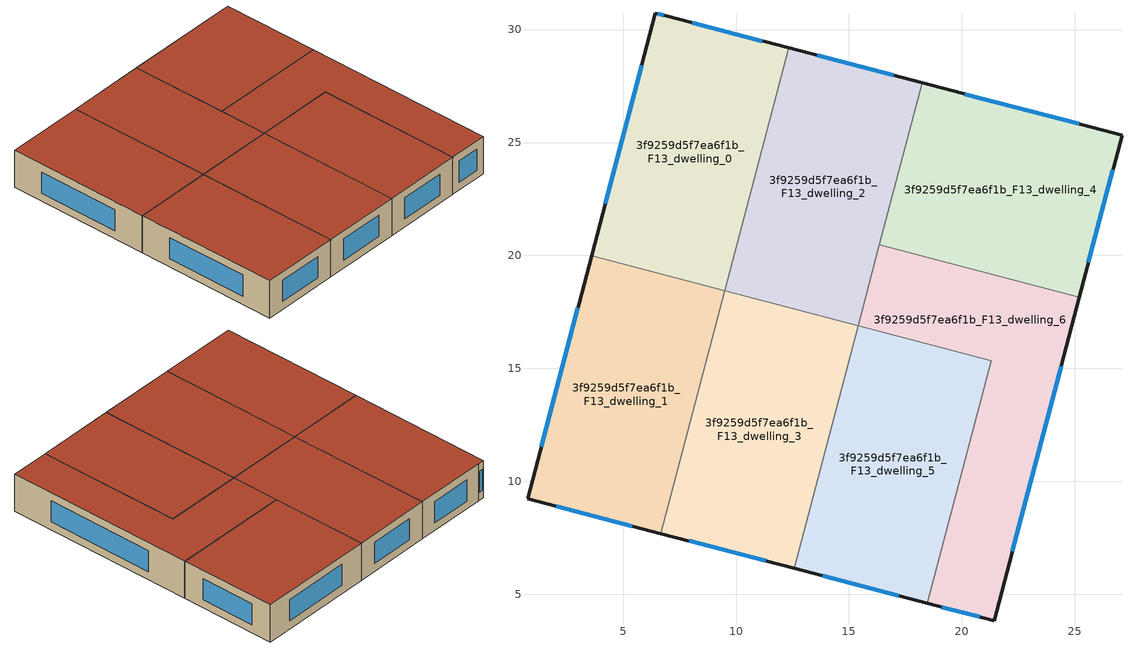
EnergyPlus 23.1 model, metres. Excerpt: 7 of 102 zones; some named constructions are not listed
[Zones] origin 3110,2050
3f9259d5f7ea6f1b_F13_dwelling_0
 floor to 3f9259d5f7ea6f1b_F12_dwelling_0 (EU_floor_Construction): 12.34,29.18 9.5,18.43 3.6,19.99 6.43,30.72 6.89,30.61 z39
 wall outside (EU_wall_Construction): 12.34,29.18 6.89,30.61 6.43,30.72 3.6,19.99 z39:42
 wall to 3f9259d5f7ea6f1b_F13_dwelling_1 (EU_wall_Construction): 3.6,19.99 9.5,18.43 z39:42
 wall to 3f9259d5f7ea6f1b_F13_dwelling_2 (EU_wall_Construction): 9.5,18.44 12.34,29.18 z39:42
 wall to 3f9259d5f7ea6f1b_F13_dwelling_3 (EU_wall_Construction): 9.5,18.43 9.5,18.44 z39:42
 window (EU_Window_Construction): 11.17,29.49 8.06,30.3 / 5.83,28.42 4.21,22.29 / 6.79,30.63 6.53,30.7 z39.64:41.36
 roof outside (EU_roof_Construction): 9.5,18.43 12.34,29.18 6.89,30.61 6.43,30.72 3.6,19.99 z42
3f9259d5f7ea6f1b_F13_dwelling_1
 floor to 3f9259d5f7ea6f1b_F12_dwelling_1 (EU_floor_Construction): 9.5,18.43 6.67,7.69 0.77,9.24 3.6,19.99 z39
 wall outside (EU_wall_Construction): 3.6,19.99 0.77,9.24 6.67,7.69 z39:42
 wall to 3f9259d5f7ea6f1b_F13_dwelling_3 (EU_wall_Construction): 6.67,7.69 9.5,18.43 z39:42
 window (EU_Window_Construction): 2.03,8.91 5.41,8.02 / 3,17.68 1.38,11.54 z39.64:41.36
 roof outside (EU_roof_Construction): 6.67,7.69 9.5,18.43 3.6,19.99 0.77,9.24 z42
3f9259d5f7ea6f1b_F13_dwelling_2
 floor to 3f9259d5f7ea6f1b_F12_dwelling_2 (EU_floor_Construction): 18.24,27.64 15.4,16.89 9.51,18.44 12.34,29.18 z39
 wall outside (EU_wall_Construction): 18.24,27.64 12.34,29.18 z39:42
 wall to 3f9259d5f7ea6f1b_F13_dwelling_3 (EU_wall_Construction): 9.51,18.44 15.4,16.89 z39:42
 wall to 3f9259d5f7ea6f1b_F13_dwelling_4 (EU_wall_Construction): 16.35,20.48 18.24,27.64 z39:42
 wall to 3f9259d5f7ea6f1b_F13_dwelling_6 (EU_wall_Construction): 15.41,16.9 16.35,20.48 z39:42
 wall to 3f9259d5f7ea6f1b_F13_dwelling_5 (EU_wall_Construction): 15.4,16.89 15.41,16.9 z39:42
 window (EU_Window_Construction): 16.97,27.97 13.6,28.85 z39.64:41.36
 roof outside (EU_roof_Construction): 15.4,16.89 18.24,27.64 12.34,29.18 9.51,18.44 z42
3f9259d5f7ea6f1b_F13_dwelling_3
 floor to 3f9259d5f7ea6f1b_F12_dwelling_3 (EU_floor_Construction): 15.4,16.89 12.57,6.15 6.67,7.69 9.51,18.44 z39
 wall outside (EU_wall_Construction): 6.67,7.69 12.57,6.15 z39:42
 wall to 3f9259d5f7ea6f1b_F13_dwelling_5 (EU_wall_Construction): 12.57,6.15 15.4,16.89 z39:42
 window (EU_Window_Construction): 7.94,7.36 11.31,6.48 z39.64:41.36
 roof outside (EU_roof_Construction): 12.57,6.15 15.4,16.89 9.51,18.44 6.67,7.69 z42
3f9259d5f7ea6f1b_F13_dwelling_4
 floor to 3f9259d5f7ea6f1b_F12_dwelling_4 (EU_floor_Construction): 27.09,25.33 25.2,18.15 16.35,20.48 18.24,27.64 z39
 wall outside (EU_wall_Construction): 25.2,18.15 27.09,25.33 18.24,27.64 z39:42
 wall to 3f9259d5f7ea6f1b_F13_dwelling_6 (EU_wall_Construction): 16.35,20.48 25.2,18.15 z39:42
 window (EU_Window_Construction): 25.6,19.69 26.68,23.79 / 25.19,25.82 20.13,27.15 z39.64:41.36
 roof outside (EU_roof_Construction): 25.2,18.15 27.09,25.33 18.24,27.64 16.35,20.48 z42
3f9259d5f7ea6f1b_F13_dwelling_5
 floor to 3f9259d5f7ea6f1b_F12_dwelling_5 (EU_floor_Construction): 21.3,15.34 18.47,4.6 12.57,6.15 15.41,16.9 z39
 wall outside (EU_wall_Construction): 12.57,6.15 18.47,4.6 z39:42
 wall to 3f9259d5f7ea6f1b_F13_dwelling_6 (EU_wall_Construction): 18.47,4.6 21.3,15.34 15.41,16.9 z39:42
 window (EU_Window_Construction): 13.84,5.82 17.21,4.93 z39.64:41.36
 roof outside (EU_roof_Construction): 18.47,4.6 21.3,15.34 15.41,16.9 12.57,6.15 z42
3f9259d5f7ea6f1b_F13_dwelling_6
 floor to 3f9259d5f7ea6f1b_F12_dwelling_6 (EU_floor_Construction): 25.2,18.15 21.42,3.83 18.47,4.6 21.3,15.34 15.41,16.9 16.35,20.48 z39
 wall outside (EU_wall_Construction): 18.47,4.6 21.42,3.83 25.2,18.15 z39:42
 window (EU_Window_Construction): 22.23,6.9 24.39,15.09 / 19.1,4.44 20.79,4 z39.64:41.36
 roof outside (EU_roof_Construction): 21.42,3.83 25.2,18.15 16.35,20.48 15.41,16.9 21.3,15.34 18.47,4.6 z42
[SCHEDULE:FILE] Column Number=1; Rows to Skip at Top=0; Number of Hours of Data=8760; Column Separator=Comma; Interpolate to Timestep=No; Minutes per Item=60; Adjust Schedule for Daylight Savings=Yes
Name | File
EU_Step8_GainSchedule_3f9259d5f7ea6f1b_F2_dwelling_7_f000 | ../../schedules/3f9259d5f7ea6f1b/3f9259d5f7ea6f1b_F2_dwelling_7_f000_gain.csv
EU_Step8_GainSchedule_3f9259d5f7ea6f1b_F3_dwelling_0_f000 | ../../schedules/3f9259d5f7ea6f1b/3f9259d5f7ea6f1b_F3_dwelling_0_f000_gain.csv
EU_Step8_GainSchedule_3f9259d5f7ea6f1b_F3_dwelling_1_f000 | ../../schedules/3f9259d5f7ea6f1b/3f9259d5f7ea6f1b_F3_dwelling_1_f000_gain.csv
EU_Step8_GainSchedule_3f9259d5f7ea6f1b_F3_dwelling_2_f000 | ../../schedules/3f9259d5f7ea6f1b/3f9259d5f7ea6f1b_F3_dwelling_2_f000_gain.csv
EU_Step8_GainSchedule_3f9259d5f7ea6f1b_F3_dwelling_3_f000 | ../../schedules/3f9259d5f7ea6f1b/3f9259d5f7ea6f1b_F3_dwelling_3_f000_gain.csv
EU_Step8_GainSchedule_3f9259d5f7ea6f1b_F3_dwelling_4_f000 | ../../schedules/3f9259d5f7ea6f1b/3f9259d5f7ea6f1b_F3_dwelling_4_f000_gain.csv
EU_Step8_GainSchedule_3f9259d5f7ea6f1b_F3_dwelling_5_f000 | ../../schedules/3f9259d5f7ea6f1b/3f9259d5f7ea6f1b_F3_dwelling_5_f000_gain.csv
EU_Step8_GainSchedule_3f9259d5f7ea6f1b_F3_dwelling_6_f000 | ../../schedules/3f9259d5f7ea6f1b/3f9259d5f7ea6f1b_F3_dwelling_6_f000_gain.csv
EU_Step8_GainSchedule_3f9259d5f7ea6f1b_F3_dwelling_7_f000 | ../../schedules/3f9259d5f7ea6f1b/3f9259d5f7ea6f1b_F3_dwelling_7_f000_gain.csv
